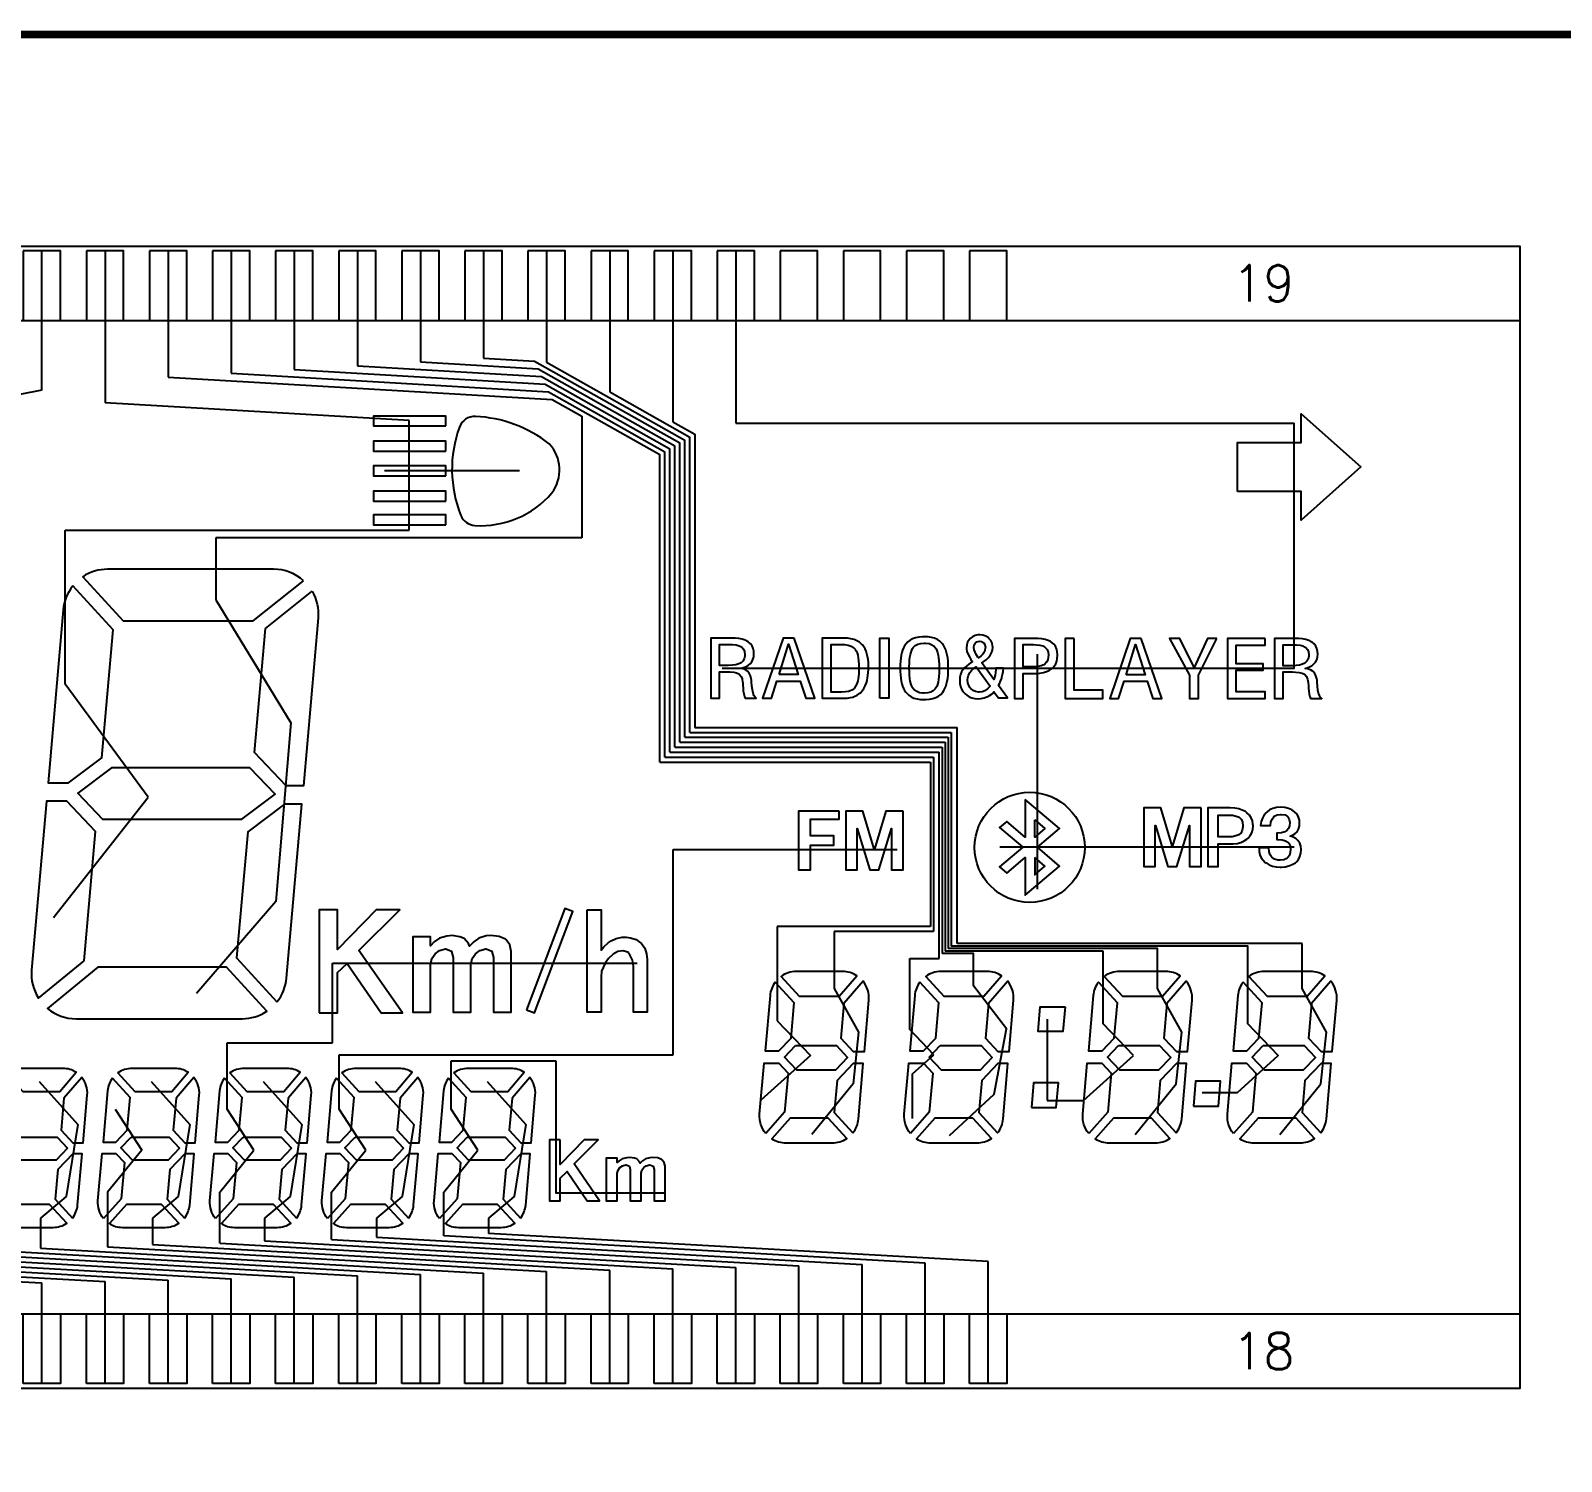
# Model space of a CAD drawing. Extents: x -1388 to 1427, y 183 to 486.
# Drawn here: x 1087.1 to 1148.7, y 276.9 to 334.5 of the extents above; entities that cross this region are included whole.
import ezdxf
from ezdxf.enums import TextEntityAlignment as Align

# ---------------------------------------------------------------- set-up
doc = ezdxf.new("R2010")
doc.units = 0
doc.header["$LTSCALE"] = 3
doc.layers.get('0').update_dxf_attribs({"linetype": 'CONTINUOUS'})
doc.layers.add('SEG', color=1, linetype='CONTINUOUS')
doc.styles.add('ROMANS', font='romans.shx')

msp = doc.modelspace()

# ---------------------------------------------------------------- linework, layer by layer
for p, q in [((1061.035, 322.874), (1147.035, 322.874)), ((1061.035, 282.874), (1147.035, 282.874))]:
    msp.add_line(p, q)
for points, format in [([(1222.248, 219.474, 0.313, 0.313, 0), (1222.248, 334.392, 0.313, 0.313, 0), (1055.735, 334.392, 0.313, 0.313, 0), (1055.735, 219.474, 0.313, 0.313, 0)], "xyseb"), ([(1104.393, 315.027, 0.289603), (1104.956, 314.62, 0.235079), (1108.054, 315.931, 0.366318), (1107.947, 317.908, 0.156472), (1104.975, 319.011, 0.327663), (1104.335, 318.584, 0.184833)], "xyb"), ([(1098.057, 312.398, 0.185305), (1096.855, 312.859), (1090.168, 312.859, 0.147908), (1089.172, 312.558), (1090.796, 310.787), (1096.036, 310.787)], "xyb"), ([(1088.765, 312.185, 0.147873), (1088.378, 311.22), (1087.769, 304.251), (1088.589, 304.251), (1089.938, 305.268), (1090.389, 310.413)], "xyb"), ([(1098.406, 311.97, -0.155286), (1098.644, 310.907), (1098.052, 304.14), (1097.354, 304.14), (1096.089, 305.475), (1096.526, 310.471)], "xyb"), ([(1089.223, 297.096), (1089.678, 302.297), (1088.527, 303.513), (1087.704, 303.513), (1087.109, 296.711, 0.165051), (1087.383, 295.589)], "xyb"), ([(1096.989, 295.432, 0.147891), (1097.375, 296.398), (1097.988, 303.401), (1097.292, 303.401), (1095.81, 302.285), (1095.365, 297.204)], "xyb"), ([(1094.958, 296.831), (1089.772, 296.831), (1087.749, 295.174, 0.175427), (1088.899, 294.758), (1095.586, 294.758, 0.147891), (1096.581, 295.059)], "xyb"), ([(1118.017, 295.664), (1119.625, 295.664), (1120.338, 296.49, 0.144169), (1119.763, 296.659), (1117.898, 296.659, 0.154794), (1117.286, 296.465)], "xyb"), ([(1123.842, 295.664), (1125.45, 295.664), (1126.163, 296.49, 0.144169), (1125.588, 296.659), (1123.723, 296.659, 0.154794), (1123.111, 296.465)], "xyb"), ([(1131.029, 295.664), (1132.637, 295.664), (1133.35, 296.49, 0.144169), (1132.775, 296.659), (1130.91, 296.659, 0.154794), (1130.299, 296.465)], "xyb"), ([(1136.854, 295.664), (1138.462, 295.664), (1139.175, 296.49, 0.144169), (1138.6, 296.659), (1136.735, 296.659, 0.154794), (1136.124, 296.465)], "xyb"), ([(1117.048, 296.234, 0.13972), (1116.841, 295.69), (1116.646, 293.459), (1117.195, 293.459), (1117.69, 293.979), (1117.814, 295.394)], "xyb"), ([(1119.81, 295.37), (1119.688, 293.975), (1120.19, 293.434), (1120.639, 293.434), (1120.821, 295.505, 0.195303), (1120.586, 296.268)], "xyb"), ([(1122.873, 296.234, 0.13972), (1122.666, 295.69), (1122.471, 293.459), (1123.02, 293.459), (1123.515, 293.979), (1123.639, 295.394)], "xyb"), ([(1125.635, 295.37), (1125.513, 293.975), (1126.015, 293.434), (1126.464, 293.434), (1126.646, 295.505, 0.195303), (1126.411, 296.268)], "xyb"), ([(1130.061, 296.234, 0.13972), (1129.853, 295.69), (1129.658, 293.459), (1130.207, 293.459), (1130.702, 293.979), (1130.826, 295.394)], "xyb"), ([(1132.822, 295.37), (1132.7, 293.975), (1133.202, 293.434), (1133.652, 293.434), (1133.833, 295.505, 0.195303), (1133.598, 296.268)], "xyb"), ([(1135.886, 296.234, 0.13972), (1135.678, 295.69), (1135.483, 293.459), (1136.032, 293.459), (1136.527, 293.979), (1136.651, 295.394)], "xyb"), ([(1138.647, 295.37), (1138.525, 293.975), (1139.027, 293.434), (1139.477, 293.434), (1139.658, 295.505, 0.195303), (1139.423, 296.268)], "xyb"), ([(1116.667, 290.139, -0.198685), (1116.423, 290.913), (1116.603, 292.972), (1117.194, 292.972), (1117.567, 292.571), (1117.429, 290.997)], "xyb"), ([(1120.175, 290.158, 0.147649), (1120.403, 290.728), (1120.597, 292.95), (1120.187, 292.95), (1119.538, 292.269), (1119.426, 290.981)], "xyb"), ([(1122.492, 290.139, -0.198685), (1122.248, 290.913), (1122.428, 292.972), (1123.019, 292.972), (1123.392, 292.571), (1123.254, 290.997)], "xyb"), ([(1126.228, 290.728), (1126.422, 292.95), (1126.012, 292.95), (1125.363, 292.269), (1125.251, 290.981), (1126, 290.158, 0.147649)], "xyb"), ([(1129.679, 290.139, -0.198685), (1129.435, 290.913), (1129.615, 292.972), (1130.206, 292.972), (1130.579, 292.571), (1130.441, 290.997)], "xyb"), ([(1133.187, 290.158, 0.147649), (1133.415, 290.728), (1133.609, 292.95), (1133.2, 292.95), (1132.551, 292.269), (1132.438, 290.981)], "xyb"), ([(1135.504, 290.139, -0.198685), (1135.26, 290.913), (1135.44, 292.972), (1136.031, 292.972), (1136.404, 292.571), (1136.266, 290.997)], "xyb"), ([(1139.012, 290.158, 0.147649), (1139.24, 290.728), (1139.434, 292.95), (1139.025, 292.95), (1138.376, 292.269), (1138.263, 290.981)], "xyb"), ([(1086.75, 291.834), (1088.242, 291.834), (1088.903, 292.6, 0.144169), (1088.37, 292.757), (1086.64, 292.757, 0.154794), (1086.073, 292.577)], "xyb"), ([(1088.413, 291.561), (1088.3, 290.267), (1088.766, 289.766), (1089.182, 289.766), (1089.35, 291.686, 0.195303), (1089.132, 292.394)], "xyb"), ([(1090.362, 292.362, 0.13972), (1090.169, 291.858), (1089.988, 289.789), (1090.497, 289.789), (1090.957, 290.271), (1091.072, 291.584)], "xyb"), ([(1091.26, 291.834), (1092.751, 291.834), (1093.413, 292.6, 0.144169), (1092.879, 292.757), (1091.15, 292.757, 0.154794), (1090.582, 292.577)], "xyb"), ([(1092.923, 291.561), (1092.809, 290.267), (1093.276, 289.766), (1093.692, 289.766), (1093.86, 291.686, 0.195303), (1093.642, 292.394)], "xyb"), ([(1094.872, 292.362, 0.13972), (1094.679, 291.858), (1094.498, 289.789), (1095.007, 289.789), (1095.467, 290.271), (1095.581, 291.584)], "xyb"), ([(1095.77, 291.834), (1097.261, 291.834), (1097.923, 292.6, 0.144169), (1097.389, 292.757), (1095.66, 292.757, 0.154794), (1095.092, 292.577)], "xyb"), ([(1097.433, 291.561), (1097.319, 290.267), (1097.785, 289.766), (1098.202, 289.766), (1098.37, 291.686, 0.195303), (1098.152, 292.394)], "xyb"), ([(1099.381, 292.362, 0.13972), (1099.189, 291.858), (1099.008, 289.789), (1099.517, 289.789), (1099.976, 290.271), (1100.091, 291.584)], "xyb"), ([(1100.28, 291.834), (1101.771, 291.834), (1102.433, 292.6, 0.144169), (1101.899, 292.757), (1100.17, 292.757, 0.154794), (1099.602, 292.577)], "xyb"), ([(1101.942, 291.561), (1101.829, 290.267), (1102.295, 289.766), (1102.712, 289.766), (1102.88, 291.686, 0.195303), (1102.662, 292.394)], "xyb"), ([(1103.891, 292.362, 0.13972), (1103.699, 291.858), (1103.518, 289.789), (1104.027, 289.789), (1104.486, 290.271), (1104.601, 291.584)], "xyb"), ([(1104.789, 291.834), (1106.281, 291.834), (1106.942, 292.6, 0.144169), (1106.409, 292.757), (1104.679, 292.757, 0.154794), (1104.112, 292.577)], "xyb"), ([(1106.452, 291.561), (1106.339, 290.267), (1106.805, 289.766), (1107.222, 289.766), (1107.39, 291.686, 0.195303), (1107.172, 292.394)], "xyb"), ([(1119.184, 290.754), (1117.657, 290.754), (1116.917, 289.921, 0.140856), (1117.48, 289.759), (1119.345, 289.759, 0.146889), (1119.93, 289.935)], "xyb"), ([(1125.009, 290.754), (1123.482, 290.754), (1122.742, 289.921, 0.140856), (1123.305, 289.759), (1125.17, 289.759, 0.146889), (1125.755, 289.935)], "xyb"), ([(1132.196, 290.754), (1130.669, 290.754), (1129.929, 289.921, 0.140856), (1130.492, 289.759), (1132.357, 289.759, 0.146889), (1132.942, 289.935)], "xyb"), ([(1138.021, 290.754), (1136.494, 290.754), (1135.754, 289.921, 0.140856), (1136.317, 289.759), (1138.182, 289.759, 0.146889), (1138.767, 289.935)], "xyb"), ([(1088.751, 286.728, 0.147649), (1088.963, 287.256), (1089.143, 289.317), (1088.763, 289.317), (1088.161, 288.685), (1088.057, 287.491)], "xyb"), ([(1090.008, 286.71, -0.198685), (1089.782, 287.428), (1089.949, 289.337), (1090.497, 289.337), (1090.843, 288.966), (1090.715, 287.506)], "xyb"), ([(1093.261, 286.728, 0.147649), (1093.473, 287.256), (1093.653, 289.317), (1093.273, 289.317), (1092.671, 288.685), (1092.567, 287.491)], "xyb"), ([(1094.517, 286.71, -0.198685), (1094.291, 287.428), (1094.458, 289.337), (1095.007, 289.337), (1095.352, 288.966), (1095.225, 287.506)], "xyb"), ([(1097.771, 286.728, 0.147649), (1097.982, 287.256), (1098.163, 289.317), (1097.783, 289.317), (1097.181, 288.685), (1097.076, 287.491)], "xyb"), ([(1099.027, 286.71, -0.198685), (1098.801, 287.428), (1098.968, 289.337), (1099.516, 289.337), (1099.862, 288.966), (1099.734, 287.506)], "xyb"), ([(1102.281, 286.728, 0.147649), (1102.492, 287.256), (1102.672, 289.317), (1102.293, 289.317), (1101.691, 288.685), (1101.586, 287.491)], "xyb"), ([(1103.537, 286.71, -0.198685), (1103.311, 287.428), (1103.478, 289.337), (1104.026, 289.337), (1104.372, 288.966), (1104.244, 287.506)], "xyb"), ([(1106.791, 286.728, 0.147649), (1107.002, 287.256), (1107.182, 289.317), (1106.802, 289.317), (1106.2, 288.685), (1106.096, 287.491)], "xyb"), ([(1087.832, 287.28), (1086.416, 287.28), (1085.73, 286.508, 0.140856), (1086.252, 286.357), (1087.982, 286.357, 0.146889), (1088.524, 286.52)], "xyb"), ([(1092.342, 287.28), (1090.926, 287.28), (1090.24, 286.508, 0.140856), (1090.762, 286.357), (1092.492, 286.357, 0.146889), (1093.034, 286.52)], "xyb"), ([(1096.852, 287.28), (1095.436, 287.28), (1094.749, 286.508, 0.140856), (1095.272, 286.357), (1097.002, 286.357, 0.146889), (1097.544, 286.52)], "xyb"), ([(1101.362, 287.28), (1099.946, 287.28), (1099.259, 286.508, 0.140856), (1099.782, 286.357), (1101.511, 286.357, 0.146889), (1102.054, 286.52)], "xyb"), ([(1105.871, 287.28), (1104.455, 287.28), (1103.769, 286.508, 0.140856), (1104.292, 286.357), (1106.021, 286.357, 0.146889), (1106.563, 286.52)], "xyb")]:
    msp.add_lwpolyline(points, format=format, close=True)
for points in [[(1061.035, 279.874), (1061.035, 325.874), (1147.035, 325.874), (1147.035, 279.874)], [(1086.775, 325.674), (1086.775, 322.874), (1088.275, 322.874), (1088.275, 325.674)], [(1089.315, 325.674), (1089.315, 322.874), (1090.815, 322.874), (1090.815, 325.674)], [(1091.855, 325.674), (1091.855, 322.874), (1093.355, 322.874), (1093.355, 325.674)], [(1094.395, 325.674), (1094.395, 322.874), (1095.895, 322.874), (1095.895, 325.674)], [(1096.935, 325.674), (1096.935, 322.874), (1098.435, 322.874), (1098.435, 325.674)], [(1099.475, 325.674), (1099.475, 322.874), (1100.975, 322.874), (1100.975, 325.674)], [(1102.015, 325.674), (1102.015, 322.874), (1103.515, 322.874), (1103.515, 325.674)], [(1104.555, 325.674), (1104.555, 322.874), (1106.055, 322.874), (1106.055, 325.674)], [(1107.095, 325.674), (1107.095, 322.874), (1108.595, 322.874), (1108.595, 325.674)], [(1109.635, 325.674), (1109.635, 322.874), (1111.135, 322.874), (1111.135, 325.674)], [(1112.175, 325.674), (1112.175, 322.874), (1113.675, 322.874), (1113.675, 325.674)], [(1114.715, 325.674), (1114.715, 322.874), (1116.215, 322.874), (1116.215, 325.674)], [(1117.255, 325.674), (1117.255, 322.874), (1118.755, 322.874), (1118.755, 325.674)], [(1119.795, 325.674), (1119.795, 322.874), (1121.295, 322.874), (1121.295, 325.674)], [(1122.335, 325.674), (1122.335, 322.874), (1123.835, 322.874), (1123.835, 325.674)], [(1124.875, 325.674), (1124.875, 322.874), (1126.375, 322.874), (1126.375, 325.674)], [(1103.787, 318.627), (1103.787, 319.027), (1100.873, 319.027), (1100.873, 318.627)], [(1135.663, 315.985), (1135.663, 317.968), (1138.231, 317.968), (1138.231, 319.121), (1140.627, 316.977), (1138.231, 314.832), (1138.231, 315.985)], [(1103.787, 317.612), (1103.787, 318.012), (1100.873, 318.012), (1100.873, 317.612)], [(1103.787, 316.617), (1103.787, 317.017), (1100.873, 317.017), (1100.873, 316.617)], [(1103.787, 315.606), (1103.787, 316.006), (1100.873, 316.006), (1100.873, 315.606)], [(1103.787, 314.647), (1103.787, 315.047), (1100.873, 315.047), (1100.873, 314.647)], [(1115.268, 310.086), (1114.457, 310.086), (1114.457, 307.665), (1114.804, 307.665), (1114.804, 308.731), (1115.11, 308.731), (1115.226, 308.729), (1115.377, 308.713), (1115.497, 308.684), (1115.584, 308.643), (1115.612, 308.62), (1115.672, 308.544), (1115.713, 308.44), (1115.738, 308.309), (1115.74, 308.294), (1115.748, 308.194), (1115.757, 308.066), (1115.764, 307.968), (1115.782, 307.835), (1115.807, 307.735), (1115.841, 307.665), (1116.287, 307.665), (1116.237, 307.71), (1116.194, 307.778), (1116.159, 307.874), (1116.131, 308), (1116.113, 308.154), (1116.112, 308.178), (1116.101, 308.301), (1116.093, 308.396), (1116.084, 308.451), (1116.053, 308.572), (1116.004, 308.672), (1115.938, 308.749), (1115.932, 308.755), (1115.834, 308.819), (1115.71, 308.86), (1115.668, 308.872), (1115.727, 308.886), (1115.858, 308.933), (1115.968, 308.994), (1116.055, 309.067), (1116.103, 309.128), (1116.154, 309.225), (1116.184, 309.335), (1116.195, 309.46), (1116.189, 309.557), (1116.163, 309.672), (1116.116, 309.773), (1116.05, 309.86), (1115.965, 309.933), (1115.933, 309.951), (1115.834, 310), (1115.717, 310.038), (1115.584, 310.064), (1115.434, 310.08)], [(1117.807, 310.086), (1117.367, 310.086), (1116.542, 307.665), (1116.903, 307.665), (1117.12, 308.357), (1118.056, 308.357), (1118.283, 307.665), (1118.642, 307.665)], [(1119.802, 310.086), (1118.944, 310.086), (1118.944, 307.665), (1119.728, 307.665), (1119.78, 307.666), (1119.94, 307.672), (1120.075, 307.688), (1120.181, 307.711), (1120.234, 307.728), (1120.351, 307.784), (1120.458, 307.863), (1120.48, 307.883), (1120.556, 307.966), (1120.621, 308.059), (1120.677, 308.166), (1120.721, 308.284), (1120.722, 308.287), (1120.748, 308.38), (1120.767, 308.479), (1120.784, 308.586), (1120.795, 308.701), (1120.802, 308.824), (1120.803, 308.955), (1120.803, 308.958), (1120.8, 309.097), (1120.789, 309.227), (1120.769, 309.347), (1120.743, 309.458), (1120.709, 309.56), (1120.666, 309.653), (1120.618, 309.735), (1120.56, 309.81), (1120.528, 309.843), (1120.44, 309.917), (1120.338, 309.978), (1120.223, 310.025), (1120.095, 310.058), (1119.955, 310.079)], [(1121.262, 307.665), (1121.262, 310.086), (1121.624, 310.086), (1121.624, 307.665)], [(1123.05, 310.142), (1122.981, 310.141), (1122.834, 310.128), (1122.702, 310.1), (1122.583, 310.059), (1122.478, 310.001), (1122.386, 309.931), (1122.308, 309.846), (1122.26, 309.776), (1122.217, 309.695), (1122.181, 309.606), (1122.149, 309.507), (1122.124, 309.4), (1122.105, 309.283), (1122.09, 309.156), (1122.082, 309.021), (1122.079, 308.876), (1122.082, 308.736), (1122.09, 308.601), (1122.105, 308.474), (1122.124, 308.357), (1122.149, 308.249), (1122.181, 308.15), (1122.217, 308.06), (1122.261, 307.98), (1122.309, 307.908), (1122.343, 307.866), (1122.428, 307.787), (1122.526, 307.723), (1122.637, 307.673), (1122.762, 307.636), (1122.9, 307.614), (1123.05, 307.608), (1123.12, 307.61), (1123.268, 307.623), (1123.4, 307.65), (1123.519, 307.692), (1123.625, 307.748), (1123.717, 307.819), (1123.794, 307.903), (1123.841, 307.974), (1123.884, 308.053), (1123.92, 308.142), (1123.951, 308.241), (1123.975, 308.349), (1123.995, 308.466), (1124.009, 308.593), (1124.017, 308.729), (1124.019, 308.876), (1124.019, 308.877), (1124.017, 309.023), (1124.009, 309.159), (1123.994, 309.286), (1123.975, 309.403), (1123.951, 309.511), (1123.919, 309.61), (1123.884, 309.699), (1123.841, 309.779), (1123.794, 309.849), (1123.762, 309.888), (1123.678, 309.966), (1123.579, 310.029), (1123.467, 310.079), (1123.342, 310.115), (1123.204, 310.136)], [(1125.283, 310.213), (1125.214, 310.211), (1125.094, 310.187), (1124.988, 310.139), (1124.896, 310.07), (1124.854, 310.022), (1124.796, 309.928), (1124.76, 309.818), (1124.748, 309.696), (1124.75, 309.655), (1124.771, 309.546), (1124.816, 309.425), (1124.866, 309.326), (1124.928, 309.224), (1124.996, 309.134), (1124.956, 309.111), (1124.845, 309.038), (1124.749, 308.962), (1124.668, 308.883), (1124.603, 308.803), (1124.556, 308.725), (1124.513, 308.62), (1124.486, 308.507), (1124.477, 308.386), (1124.477, 308.377), (1124.486, 308.253), (1124.512, 308.139), (1124.552, 308.033), (1124.608, 307.937), (1124.681, 307.851), (1124.76, 307.782), (1124.857, 307.721), (1124.965, 307.678), (1125.082, 307.652), (1125.21, 307.644), (1125.218, 307.644), (1125.34, 307.652), (1125.46, 307.678), (1125.573, 307.718), (1125.578, 307.721), (1125.683, 307.777), (1125.78, 307.848), (1125.857, 307.925), (1126.034, 307.687), (1126.397, 307.687), (1126.037, 308.183), (1126.075, 308.246), (1126.126, 308.351), (1126.168, 308.47), (1126.179, 308.51), (1126.203, 308.62), (1126.222, 308.736), (1126.236, 308.871), (1125.935, 308.871), (1125.932, 308.826), (1125.919, 308.707), (1125.901, 308.599), (1125.881, 308.505), (1125.858, 308.421), (1125.373, 309.093), (1125.443, 309.137), (1125.542, 309.212), (1125.626, 309.292), (1125.695, 309.376), (1125.704, 309.391), (1125.76, 309.495), (1125.794, 309.606), (1125.806, 309.721), (1125.803, 309.771), (1125.78, 309.885), (1125.731, 309.987), (1125.657, 310.076), (1125.622, 310.106), (1125.523, 310.166), (1125.409, 310.202)], [(1127.464, 310.076), (1126.685, 310.076), (1126.685, 307.655), (1127.039, 307.655), (1127.039, 308.663), (1127.477, 308.663), (1127.558, 308.665), (1127.71, 308.677), (1127.848, 308.701), (1127.972, 308.737), (1128.081, 308.787), (1128.175, 308.848), (1128.21, 308.876), (1128.284, 308.956), (1128.342, 309.048), (1128.382, 309.151), (1128.406, 309.267), (1128.415, 309.394), (1128.415, 309.413), (1128.404, 309.541), (1128.376, 309.655), (1128.329, 309.756), (1128.266, 309.842), (1128.185, 309.912), (1128.136, 309.945), (1128.036, 309.991), (1127.918, 310.028), (1127.784, 310.054), (1127.631, 310.07)], [(1129.08, 310.076), (1128.725, 310.076), (1128.725, 307.655), (1130.237, 307.655), (1130.237, 307.985), (1129.08, 307.985)], [(1131.781, 310.076), (1131.34, 310.076), (1130.517, 307.655), (1130.876, 307.655), (1131.093, 308.347), (1132.029, 308.347), (1132.256, 307.655), (1132.616, 307.655)], [(1134.836, 310.076), (1134.449, 310.076), (1133.918, 308.907), (1133.342, 310.076), (1132.919, 310.076), (1133.734, 308.591), (1133.734, 307.655), (1134.092, 307.655), (1134.092, 308.592)], [(1136.77, 310.076), (1135.264, 310.076), (1135.264, 307.655), (1136.782, 307.655), (1136.782, 307.927), (1135.614, 307.927), (1135.614, 308.791), (1136.694, 308.791), (1136.694, 309.055), (1135.614, 309.055), (1135.614, 309.806), (1136.77, 309.806)], [(1137.968, 310.076), (1137.15, 310.076), (1137.15, 307.655), (1137.497, 307.655), (1137.497, 308.721), (1137.88, 308.721), (1137.997, 308.719), (1138.147, 308.703), (1138.266, 308.673), (1138.354, 308.632), (1138.381, 308.61), (1138.441, 308.534), (1138.483, 308.43), (1138.508, 308.299), (1138.511, 308.284), (1138.519, 308.183), (1138.528, 308.056), (1138.535, 307.958), (1138.553, 307.825), (1138.577, 307.725), (1138.612, 307.655), (1139.057, 307.655), (1139.008, 307.7), (1138.965, 307.768), (1138.929, 307.863), (1138.902, 307.99), (1138.884, 308.144), (1138.883, 308.168), (1138.872, 308.291), (1138.864, 308.386), (1138.855, 308.441), (1138.823, 308.561), (1138.774, 308.662), (1138.708, 308.739), (1138.703, 308.745), (1138.604, 308.809), (1138.48, 308.85), (1138.382, 308.864), (1138.427, 308.875), (1138.558, 308.923), (1138.668, 308.984), (1138.755, 309.057), (1138.803, 309.117), (1138.855, 309.214), (1138.884, 309.324), (1138.894, 309.45), (1138.889, 309.546), (1138.863, 309.661), (1138.817, 309.763), (1138.75, 309.85), (1138.665, 309.922), (1138.634, 309.941), (1138.534, 309.99), (1138.417, 310.027), (1138.284, 310.054), (1138.134, 310.07)], [(1115.225, 309.83), (1115.332, 309.827), (1115.479, 309.81), (1115.598, 309.778), (1115.69, 309.732), (1115.71, 309.717), (1115.778, 309.641), (1115.818, 309.542), (1115.832, 309.42), (1115.829, 309.364), (1115.804, 309.254), (1115.751, 309.163), (1115.673, 309.092), (1115.581, 309.046), (1115.465, 309.012), (1115.325, 308.992), (1115.16, 308.985), (1114.804, 308.985), (1114.804, 309.83)], [(1117.202, 308.62), (1117.588, 309.835), (1117.972, 308.62)], [(1119.71, 309.833), (1119.842, 309.828), (1119.983, 309.805), (1120.101, 309.767), (1120.196, 309.713), (1120.269, 309.641), (1120.275, 309.633), (1120.313, 309.569), (1120.345, 309.491), (1120.371, 309.398), (1120.391, 309.289), (1120.406, 309.165), (1120.415, 309.026), (1120.418, 308.872), (1120.417, 308.784), (1120.412, 308.657), (1120.403, 308.543), (1120.389, 308.444), (1120.371, 308.359), (1120.334, 308.245), (1120.284, 308.144), (1120.222, 308.057), (1120.162, 308.003), (1120.046, 307.949), (1120.006, 307.938), (1119.881, 307.921), (1119.722, 307.915), (1119.298, 307.915), (1119.298, 309.833)], [(1123.05, 307.865), (1122.99, 307.866), (1122.857, 307.887), (1122.745, 307.93), (1122.654, 307.995), (1122.582, 308.082), (1122.571, 308.102), (1122.539, 308.172), (1122.51, 308.256), (1122.488, 308.352), (1122.471, 308.464), (1122.458, 308.587), (1122.45, 308.725), (1122.448, 308.876), (1122.448, 308.924), (1122.452, 309.07), (1122.461, 309.203), (1122.476, 309.323), (1122.495, 309.429), (1122.52, 309.522), (1122.548, 309.602), (1122.582, 309.668), (1122.608, 309.705), (1122.688, 309.783), (1122.788, 309.838), (1122.909, 309.871), (1123.05, 309.883), (1123.107, 309.882), (1123.242, 309.862), (1123.356, 309.82), (1123.447, 309.757), (1123.519, 309.672), (1123.53, 309.652), (1123.562, 309.582), (1123.59, 309.5), (1123.612, 309.402), (1123.629, 309.292), (1123.641, 309.166), (1123.65, 309.028), (1123.652, 308.876), (1123.651, 308.817), (1123.647, 308.67), (1123.638, 308.537), (1123.623, 308.416), (1123.604, 308.311), (1123.58, 308.219), (1123.552, 308.141), (1123.519, 308.077), (1123.494, 308.042), (1123.414, 307.964), (1123.314, 307.909), (1123.194, 307.876)], [(1125.277, 309.965), (1125.356, 309.954), (1125.447, 309.898), (1125.49, 309.827), (1125.51, 309.711), (1125.508, 309.694), (1125.488, 309.586), (1125.436, 309.481), (1125.405, 309.441), (1125.327, 309.358), (1125.236, 309.291), (1125.213, 309.322), (1125.147, 309.422), (1125.096, 309.519), (1125.062, 309.608), (1125.044, 309.708), (1125.058, 309.809), (1125.107, 309.898), (1125.162, 309.941)], [(1127.448, 309.822), (1127.553, 309.82), (1127.7, 309.802), (1127.818, 309.77), (1127.909, 309.722), (1127.935, 309.7), (1127.998, 309.622), (1128.036, 309.522), (1128.049, 309.398), (1128.045, 309.32), (1128.021, 309.207), (1127.977, 309.113), (1127.91, 309.04), (1127.863, 309.008), (1127.757, 308.963), (1127.626, 308.936), (1127.469, 308.926), (1127.039, 308.926), (1127.039, 309.822)], [(1131.177, 308.61), (1131.561, 309.824), (1131.947, 308.61)], [(1137.925, 309.82), (1138.032, 309.816), (1138.18, 309.8), (1138.298, 309.768), (1138.39, 309.722), (1138.411, 309.707), (1138.478, 309.631), (1138.518, 309.532), (1138.532, 309.41), (1138.529, 309.354), (1138.504, 309.243), (1138.451, 309.152), (1138.373, 309.082), (1138.281, 309.036), (1138.165, 309.002), (1138.024, 308.981), (1137.893, 308.974), (1137.497, 308.974), (1137.497, 309.82)], [(1125.488, 307.968), (1125.377, 307.927), (1125.26, 307.913), (1125.234, 307.914), (1125.119, 307.934), (1125.018, 307.981), (1124.928, 308.055), (1124.901, 308.086), (1124.841, 308.18), (1124.806, 308.283), (1124.793, 308.399), (1124.8, 308.483), (1124.828, 308.592), (1124.88, 308.692), (1124.885, 308.7), (1124.951, 308.783), (1125.038, 308.861), (1125.137, 308.93), (1125.703, 308.146), (1125.683, 308.122), (1125.599, 308.039), (1125.505, 307.976)], [(1089.968, 302.795), (1095.569, 302.795), (1096.909, 303.805), (1095.902, 304.868), (1090.326, 304.868), (1088.971, 303.848)], [(1127.117, 303.586), (1127.117, 302.073), (1126.37, 302.704), (1126.076, 302.453), (1127.014, 301.661), (1126.076, 300.869), (1126.37, 300.618), (1127.117, 301.249), (1127.117, 299.736), (1128.498, 300.906), (1127.604, 301.661), (1128.498, 302.416)], [(1134.195, 303.245), (1133.508, 303.245), (1133.047, 301.714), (1133.035, 301.714), (1132.574, 303.245), (1131.887, 303.245), (1131.887, 300.888), (1132.348, 300.888), (1132.348, 302.542), (1132.355, 302.542), (1132.858, 300.888), (1133.224, 300.888), (1133.727, 302.542), (1133.734, 302.542), (1133.734, 300.888), (1134.195, 300.888)], [(1135.372, 303.245), (1134.471, 303.245), (1134.471, 300.888), (1134.883, 300.888), (1134.883, 301.795), (1135.355, 301.795), (1135.479, 301.8), (1135.647, 301.82), (1135.798, 301.859), (1135.93, 301.916), (1136.043, 301.99), (1136.092, 302.033), (1136.178, 302.134), (1136.239, 302.25), (1136.276, 302.379), (1136.288, 302.52), (1136.286, 302.591), (1136.261, 302.726), (1136.214, 302.848), (1136.14, 302.958), (1136.044, 303.052), (1135.979, 303.098), (1135.853, 303.163), (1135.71, 303.209), (1135.549, 303.237)], [(1137.397, 303.272), (1137.394, 303.272), (1137.23, 303.26), (1137.085, 303.224), (1136.956, 303.164), (1136.847, 303.079), (1136.813, 303.046), (1136.729, 302.946), (1136.666, 302.831), (1136.621, 302.704), (1136.592, 302.541), (1136.991, 302.541), (1137.011, 302.676), (1137.053, 302.793), (1137.119, 302.888), (1137.145, 302.912), (1137.258, 302.969), (1137.413, 302.989), (1137.426, 302.989), (1137.576, 302.964), (1137.676, 302.899), (1137.688, 302.886), (1137.746, 302.785), (1137.766, 302.656), (1137.754, 302.53), (1137.713, 302.417), (1137.643, 302.332), (1137.568, 302.282), (1137.438, 302.243), (1137.246, 302.227), (1137.246, 301.972), (1137.285, 301.972), (1137.459, 301.959), (1137.594, 301.924), (1137.692, 301.868), (1137.731, 301.824), (1137.781, 301.718), (1137.799, 301.584), (1137.787, 301.447), (1137.751, 301.331), (1137.69, 301.246), (1137.654, 301.217), (1137.534, 301.163), (1137.38, 301.144), (1137.287, 301.15), (1137.153, 301.188), (1137.051, 301.262), (1137.038, 301.274), (1136.977, 301.359), (1136.941, 301.477), (1136.927, 301.646), (1136.529, 301.646), (1136.539, 301.494), (1136.568, 301.359), (1136.618, 301.239), (1136.69, 301.138), (1136.782, 301.054), (1136.813, 301.03), (1136.932, 300.957), (1137.068, 300.902), (1137.216, 300.87), (1137.38, 300.861), (1137.428, 300.861), (1137.588, 300.876), (1137.736, 300.911), (1137.87, 300.966), (1137.993, 301.04), (1138.032, 301.075), (1138.118, 301.176), (1138.179, 301.291), (1138.216, 301.419), (1138.229, 301.558), (1138.229, 301.567), (1138.213, 301.704), (1138.168, 301.829), (1138.094, 301.938), (1138.008, 302.01), (1137.879, 302.078), (1137.783, 302.104), (1137.838, 302.127), (1137.968, 302.202), (1138.062, 302.291), (1138.118, 302.395), (1138.153, 302.522), (1138.164, 302.67), (1138.159, 302.749), (1138.125, 302.876), (1138.059, 302.991), (1137.962, 303.092), (1137.956, 303.096), (1137.847, 303.174), (1137.716, 303.229), (1137.566, 303.261)], [(1119.624, 303.117), (1117.993, 303.117), (1117.993, 300.759), (1118.466, 300.759), (1118.466, 301.749), (1119.412, 301.749), (1119.412, 302.121), (1118.466, 302.121), (1118.466, 302.791), (1119.624, 302.791)], [(1122.195, 303.117), (1121.509, 303.117), (1121.047, 301.585), (1121.035, 301.585), (1120.574, 303.117), (1119.888, 303.117), (1119.888, 300.759), (1120.348, 300.759), (1120.348, 302.413), (1120.355, 302.413), (1120.858, 300.759), (1121.224, 300.759), (1121.727, 302.413), (1121.735, 302.413), (1121.735, 300.759), (1122.195, 300.759)], [(1127.498, 302.764), (1127.908, 302.416), (1127.498, 302.07)], [(1135.291, 302.962), (1135.467, 302.95), (1135.615, 302.918), (1135.734, 302.869), (1135.747, 302.86), (1135.819, 302.781), (1135.861, 302.669), (1135.875, 302.52), (1135.875, 302.491), (1135.855, 302.348), (1135.807, 302.244), (1135.731, 302.171), (1135.722, 302.166), (1135.599, 302.118), (1135.448, 302.089), (1135.268, 302.08), (1134.883, 302.08), (1134.883, 302.962)], [(1127.498, 301.252), (1127.498, 300.559), (1127.908, 300.906)], [(1098.685, 294.991), (1099.43, 294.991), (1099.43, 296.615), (1099.808, 296.989), (1101.188, 294.991), (1102.039, 294.991), (1100.288, 297.507), (1101.93, 299.138), (1100.978, 299.138), (1099.43, 297.549), (1099.43, 299.138), (1098.685, 299.138)], [(1107.036, 295.12), (1107.358, 294.998), (1108.906, 299.072), (1108.583, 299.194)], [(1109.48, 299.144), (1110.038, 299.144), (1110.038, 297.517), (1110.151, 297.654), (1110.329, 297.811), (1110.45, 297.893), (1110.645, 297.987), (1110.885, 298.037), (1111.068, 298.046), (1111.228, 298.021), (1111.451, 297.948), (1111.629, 297.821), (1111.661, 297.786), (1111.794, 297.594), (1111.872, 297.37), (1111.895, 297.14), (1111.895, 295.026), (1111.337, 295.026), (1111.337, 296.87), (1111.304, 297.114), (1111.214, 297.304), (1111.19, 297.332), (1111.118, 297.433), (1110.915, 297.496), (1110.716, 297.464), (1110.525, 297.361), (1110.339, 297.188), (1110.204, 296.997), (1110.057, 296.678), (1110.038, 296.434), (1110.038, 295.026), (1109.48, 295.026)], [(1105.597, 298.105), (1105.407, 298.091), (1105.12, 297.997), (1104.912, 297.851), (1104.743, 297.677), (1104.697, 297.788), (1104.52, 297.995), (1104.357, 298.062), (1104.04, 298.105), (1103.826, 298.088), (1103.529, 297.997), (1103.321, 297.851), (1103.171, 297.696), (1103.171, 298.053), (1102.453, 298.053), (1102.453, 295.026), (1103.171, 295.026), (1103.171, 296.884), (1103.173, 296.931), (1103.228, 297.178), (1103.364, 297.37), (1103.529, 297.503), (1103.776, 297.574), (1103.783, 297.574), (1104.019, 297.474), (1104.022, 297.467), (1104.077, 297.226), (1104.077, 295.026), (1104.795, 295.026), (1104.795, 296.884), (1104.797, 296.931), (1104.852, 297.178), (1104.985, 297.37), (1105.152, 297.503), (1105.4, 297.574), (1105.407, 297.574), (1105.643, 297.474), (1105.646, 297.467), (1105.701, 297.226), (1105.701, 295.026), (1106.419, 295.026), (1106.419, 297.416), (1106.416, 297.471), (1106.358, 297.733), (1106.213, 297.939), (1106.188, 297.958), (1105.939, 298.069)], [(1128.722, 295.242), (1128.634, 294.242), (1127.631, 294.242), (1127.718, 295.242)], [(1117.86, 293.676), (1119.512, 293.676), (1119.961, 293.194), (1119.473, 292.681), (1117.918, 292.681), (1117.421, 293.216)], [(1123.685, 293.676), (1125.337, 293.676), (1125.786, 293.194), (1125.298, 292.681), (1123.743, 292.681), (1123.246, 293.216)], [(1130.872, 293.676), (1132.524, 293.676), (1132.973, 293.194), (1132.485, 292.681), (1130.93, 292.681), (1130.433, 293.216)], [(1136.697, 293.676), (1138.349, 293.676), (1138.798, 293.194), (1138.31, 292.681), (1136.755, 292.681), (1136.258, 293.216)], [(1127.363, 291.18), (1128.367, 291.18), (1128.454, 292.18), (1127.45, 292.18)], [(1133.887, 291.242), (1134.891, 291.242), (1134.978, 292.242), (1133.974, 292.242)], [(1086.604, 289.99), (1088.137, 289.99), (1088.553, 289.543), (1088.1, 289.067), (1086.658, 289.067), (1086.197, 289.563)], [(1091.114, 289.99), (1092.647, 289.99), (1093.063, 289.543), (1092.61, 289.067), (1091.168, 289.067), (1090.707, 289.563)], [(1095.624, 289.99), (1097.157, 289.99), (1097.573, 289.543), (1097.12, 289.067), (1095.678, 289.067), (1095.217, 289.563)], [(1100.134, 289.99), (1101.666, 289.99), (1102.083, 289.543), (1101.63, 289.067), (1100.188, 289.067), (1099.727, 289.563)], [(1104.644, 289.99), (1106.176, 289.99), (1106.592, 289.543), (1106.14, 289.067), (1104.698, 289.067), (1104.237, 289.563)], [(1108.397, 289.877), (1107.961, 289.877), (1107.961, 287.427), (1108.397, 287.427), (1108.397, 288.339), (1108.666, 288.607), (1109.48, 287.427), (1109.979, 287.427), (1108.948, 288.909), (1109.922, 289.877), (1109.36, 289.877), (1108.397, 288.888)], [(1112.118, 289.17), (1112.004, 289.162), (1111.832, 289.112), (1111.708, 289.034), (1111.615, 288.948), (1111.591, 288.999), (1111.483, 289.11), (1111.384, 289.147), (1111.196, 289.17), (1111.069, 289.161), (1110.889, 289.112), (1110.765, 289.034), (1110.688, 288.963), (1110.688, 289.143), (1110.246, 289.143), (1110.246, 287.427), (1110.688, 287.427), (1110.688, 288.514), (1110.689, 288.537), (1110.721, 288.664), (1110.799, 288.763), (1110.895, 288.832), (1111.041, 288.869), (1111.042, 288.869), (1111.177, 288.818), (1111.209, 288.693), (1111.209, 287.427), (1111.651, 287.427), (1111.651, 288.514), (1111.652, 288.537), (1111.684, 288.664), (1111.761, 288.763), (1111.857, 288.832), (1112.002, 288.869), (1112.005, 288.869), (1112.14, 288.817), (1112.172, 288.693), (1112.172, 287.427), (1112.614, 287.427), (1112.614, 288.795), (1112.613, 288.826), (1112.577, 288.968), (1112.488, 289.08), (1112.471, 289.091), (1112.322, 289.151)], [(1086.775, 280.074), (1086.775, 282.874), (1088.275, 282.874), (1088.275, 280.074)], [(1089.315, 280.074), (1089.315, 282.874), (1090.815, 282.874), (1090.815, 280.074)], [(1091.855, 280.074), (1091.855, 282.874), (1093.355, 282.874), (1093.355, 280.074)], [(1094.395, 280.074), (1094.395, 282.874), (1095.895, 282.874), (1095.895, 280.074)], [(1096.935, 280.074), (1096.935, 282.874), (1098.435, 282.874), (1098.435, 280.074)], [(1099.475, 280.074), (1099.475, 282.874), (1100.975, 282.874), (1100.975, 280.074)], [(1102.015, 280.074), (1102.015, 282.874), (1103.515, 282.874), (1103.515, 280.074)], [(1104.555, 280.074), (1104.555, 282.874), (1106.055, 282.874), (1106.055, 280.074)], [(1107.095, 280.074), (1107.095, 282.874), (1108.595, 282.874), (1108.595, 280.074)], [(1109.635, 280.074), (1109.635, 282.874), (1111.135, 282.874), (1111.135, 280.074)], [(1112.175, 280.074), (1112.175, 282.874), (1113.675, 282.874), (1113.675, 280.074)], [(1114.715, 280.074), (1114.715, 282.874), (1116.215, 282.874), (1116.215, 280.074)], [(1117.255, 280.074), (1117.255, 282.874), (1118.755, 282.874), (1118.755, 280.074)], [(1119.795, 280.074), (1119.795, 282.874), (1121.295, 282.874), (1121.295, 280.074)], [(1122.335, 280.074), (1122.335, 282.874), (1123.835, 282.874), (1123.835, 280.074)], [(1124.875, 280.074), (1124.875, 282.874), (1126.375, 282.874), (1126.375, 280.074)]]:
    msp.add_lwpolyline(points, close=True)
msp.add_circle((1127.296, 301.658), 2.217)
at = {"layer": 'SEG'}
for p, q in [((1087.525, 320.073), (1087.525, 325.674)), ((1090.065, 325.674), (1090.065, 319.564)), ((1092.605, 325.674), (1092.605, 320.597)), ((1095.145, 325.674), (1095.145, 320.75)), ((1097.685, 325.674), (1097.685, 320.903)), ((1100.225, 325.674), (1100.225, 321.056)), ((1102.765, 325.674), (1102.765, 321.209)), ((1105.305, 325.674), (1105.305, 321.362)), ((1107.845, 325.674), (1107.845, 321.2)), ((1110.385, 325.674), (1110.385, 319.996)), ((1112.925, 325.674), (1112.925, 318.793)), ((1115.465, 325.674), (1115.465, 318.746)), ((1102.765, 321.209), (1107.501, 320.934)), ((1105.305, 321.362), (1107.361, 321.243)), ((1107.361, 321.243), (1113.21, 317.944)), ((1107.845, 321.2), (1113.41, 318.06)), ((1092.605, 320.597), (1108.062, 319.7)), ((1095.145, 320.75), (1107.921, 320.008)), ((1097.685, 320.903), (1107.781, 320.317)), ((1100.225, 321.056), (1107.641, 320.626)), ((1107.501, 320.934), (1113.01, 317.827)), ((1107.641, 320.626), (1112.81, 317.71)), ((1087.525, 320.073), (1082.549, 319.084)), ((1107.781, 320.317), (1112.61, 317.593)), ((1107.921, 320.008), (1112.41, 317.476)), ((1110.385, 319.996), (1113.61, 318.177)), ((1102.311, 318.853), (1090.065, 319.564)), ((1108.062, 319.7), (1109.263, 319.022)), ((1102.311, 314.427), (1102.311, 318.853)), ((1109.263, 319.022), (1109.263, 314.127)), ((1112.925, 318.793), (1113.81, 318.294)), ((1115.465, 318.746), (1137.951, 318.746)), ((1113.81, 318.294), (1113.81, 306.49)), ((1088.455, 308.227), (1088.455, 314.427)), ((1088.455, 314.427), (1102.311, 314.427)), ((1109.263, 314.127), (1094.521, 314.127)), ((1094.521, 314.127), (1094.521, 311.622)), ((1094.521, 311.622), (1097.55, 306.677)), ((1091.802, 303.675), (1088.455, 308.227)), ((1097.55, 306.677), (1096.943, 299.475)), ((1124.377, 297.784), (1124.377, 306.49)), ((1123.657, 297.184), (1123.657, 305.49)), ((1087.985, 298.841), (1091.802, 303.675)), ((1112.939, 293.301), (1112.939, 301.578)), ((1112.939, 301.578), (1121.965, 301.578)), ((1126.095, 301.678), (1137.951, 301.678)), ((1096.943, 299.475), (1093.754, 295.77)), ((1123.297, 298.466), (1117.133, 298.466)), ((1117.133, 298.466), (1117.133, 294.677)), ((1123.417, 298.266), (1119.426, 298.266)), ((1119.426, 298.266), (1119.426, 295.97)), ((1138.263, 297.784), (1124.377, 297.784)), ((1138.263, 295.97), (1138.263, 297.784)), ((1122.47, 294.319), (1122.47, 297.184)), ((1122.47, 297.184), (1123.657, 297.184)), ((1130.257, 294.559), (1130.257, 297.484)), ((1099.221, 293.789), (1099.221, 297)), ((1099.221, 297), (1111.488, 297)), ((1119.426, 295.97), (1120.408, 294.215)), ((1139.245, 294.215), (1138.263, 295.97)), ((1117.133, 294.677), (1118.467, 293.273)), ((1127.995, 294.735), (1127.995, 291.463)), ((1120.408, 294.215), (1120.185, 292.143)), ((1123.432, 293.307), (1122.47, 294.319)), ((1131.479, 293.273), (1130.257, 294.559)), ((1139.022, 292.143), (1139.245, 294.215)), ((1094.985, 293.789), (1099.221, 293.789)), ((1094.985, 291.12), (1094.985, 293.789)), ((1099.495, 293.301), (1112.939, 293.301)), ((1099.495, 291.12), (1099.495, 293.301)), ((1104.005, 293.057), (1108.219, 293.057)), ((1104.005, 291.12), (1104.005, 293.057)), ((1118.467, 293.273), (1116.473, 291.481)), ((1122.572, 292.535), (1123.432, 293.307)), ((1129.464, 291.463), (1131.479, 293.273)), ((1087.409, 292.237), (1088.971, 290.503)), ((1091.919, 292.237), (1093.481, 290.503)), ((1096.429, 292.237), (1097.991, 290.503)), ((1100.939, 292.237), (1102.501, 290.503)), ((1122.572, 290.735), (1122.572, 292.535)), ((1120.185, 292.143), (1118.525, 290.101)), ((1137.362, 290.101), (1139.022, 292.143)), ((1090.475, 291.12), (1091.545, 289.465)), ((1096.055, 289.465), (1094.985, 291.12)), ((1100.565, 289.465), (1099.495, 291.12)), ((1105.075, 289.465), (1104.005, 291.12)), ((1127.995, 291.463), (1129.464, 291.463)), ((1088.971, 290.503), (1088.497, 287.599)), ((1093.481, 290.503), (1093.007, 287.599)), ((1097.991, 290.503), (1097.517, 287.599)), ((1102.501, 290.503), (1102.026, 287.599)), ((1091.545, 289.465), (1090.171, 287.77)), ((1094.681, 287.77), (1096.055, 289.465)), ((1099.19, 287.77), (1100.565, 289.465)), ((1103.7, 287.77), (1105.075, 289.465)), ((1088.497, 287.599), (1087.461, 286.725)), ((1090.171, 287.77), (1090.171, 285.571)), ((1093.007, 287.599), (1091.97, 286.725)), ((1094.681, 285.718), (1094.681, 287.77)), ((1097.517, 287.599), (1096.48, 286.725)), ((1099.19, 285.864), (1099.19, 287.77)), ((1102.026, 287.599), (1100.99, 286.725)), ((1103.7, 286.011), (1103.7, 287.77)), ((1087.461, 286.725), (1087.461, 285.523)), ((1091.97, 286.725), (1091.97, 285.67)), ((1096.48, 286.725), (1096.48, 285.816)), ((1100.99, 286.725), (1100.99, 285.963)), ((1105.5, 286.725), (1105.5, 286.11)), ((1123.085, 284.919), (1103.7, 286.011)), ((1125.625, 284.976), (1105.5, 286.11)), ((1067.821, 285.427), (1090.065, 284.175)), ((1070.528, 285.475), (1092.605, 284.232)), ((1072.328, 285.574), (1095.145, 284.289)), ((1075.586, 285.591), (1097.685, 284.346)), ((1077.386, 285.69), (1100.225, 284.404)), ((1085.661, 285.424), (1102.765, 284.461)), ((1087.461, 285.523), (1105.305, 284.518)), ((1090.171, 285.571), (1107.845, 284.576)), ((1091.97, 285.67), (1110.385, 284.633)), ((1094.681, 285.718), (1112.925, 284.69)), ((1096.48, 285.816), (1115.465, 284.747)), ((1099.19, 285.864), (1118.005, 284.805)), ((1100.99, 285.963), (1120.545, 284.862)), ((1066.022, 285.328), (1087.525, 284.117)), ((1118.005, 280.074), (1118.005, 284.805)), ((1120.545, 280.074), (1120.545, 284.862)), ((1123.085, 280.074), (1123.085, 284.919)), ((1125.625, 280.074), (1125.625, 284.976)), ((1090.065, 280.074), (1090.065, 284.175)), ((1092.605, 280.074), (1092.605, 284.232)), ((1095.145, 280.074), (1095.145, 284.289)), ((1097.685, 280.074), (1097.685, 284.346)), ((1100.225, 280.074), (1100.225, 284.404)), ((1102.765, 280.074), (1102.765, 284.461)), ((1105.305, 280.074), (1105.305, 284.518)), ((1107.845, 280.074), (1107.845, 284.576)), ((1110.385, 280.074), (1110.385, 284.633)), ((1112.925, 280.074), (1112.925, 284.69)), ((1115.465, 280.074), (1115.465, 284.747)), ((1087.525, 280.074), (1087.525, 284.117))]:
    msp.add_line(p, q, dxfattribs=at)
at = {"layer": 'SEG', "color": 1}
for p, q in [((1113.41, 306.09), (1113.41, 318.06)), ((1113.61, 306.29), (1113.61, 318.177)), ((1112.41, 305.09), (1112.41, 317.476)), ((1112.61, 305.29), (1112.61, 317.593)), ((1112.81, 305.49), (1112.81, 317.71)), ((1113.01, 305.69), (1113.01, 317.827)), ((1113.21, 305.89), (1113.21, 317.944)), ((1101.322, 316.831), (1106.757, 316.831)), ((1127.6, 309.442), (1127.6, 299.975)), ((1113.81, 306.49), (1124.377, 306.49)), ((1113.21, 305.89), (1123.897, 305.89)), ((1113.41, 306.09), (1124.017, 306.09)), ((1113.61, 306.29), (1124.137, 306.29)), ((1123.897, 305.89), (1123.897, 297.484)), ((1124.017, 306.09), (1124.017, 297.584)), ((1124.137, 306.29), (1124.137, 297.684)), ((1112.61, 305.29), (1123.417, 305.29)), ((1112.81, 305.49), (1123.657, 305.49)), ((1113.01, 305.69), (1123.777, 305.69)), ((1123.417, 305.29), (1123.417, 298.266)), ((1123.777, 305.69), (1123.777, 297.384)), ((1112.41, 305.09), (1123.297, 305.09)), ((1123.297, 305.09), (1123.297, 298.466)), ((1130.257, 297.484), (1123.897, 297.484))]:
    msp.add_line(p, q, dxfattribs=at)
at = {"layer": 'SEG'}
for points in [[(1114.913, 308.881), (1137.951, 308.881), (1137.951, 318.746)], [(1124.066, 290.051), (1125.86, 291.718), (1126.356, 294.352), (1125.033, 296.086), (1125.033, 297.384), (1123.777, 297.384)], [(1131.537, 290.101), (1133.197, 292.143), (1133.42, 294.215), (1132.438, 295.97), (1132.438, 297.584), (1124.017, 297.584)], [(1134.238, 291.794), (1135.658, 291.794), (1137.304, 293.273), (1136.082, 294.559), (1136.082, 297.684), (1124.137, 297.684)], [(1108.219, 293.057), (1108.219, 287.753), (1112.614, 287.753)], [(1105.449, 292.237), (1107.01, 290.503), (1106.536, 287.599), (1105.5, 286.725)]]:
    msp.add_lwpolyline(points, dxfattribs=at)

# ---------------------------------------------------------------- texts
at = {"style": 'ROMANS'}
for s, p in [('19', (1136.705, 324.374)), ('18', (1136.705, 281.374))]:
    msp.add_text(s, height=1.46, dxfattribs=at).set_placement(p, align=Align.MIDDLE)

doc.saveas('drawing.dxf')
